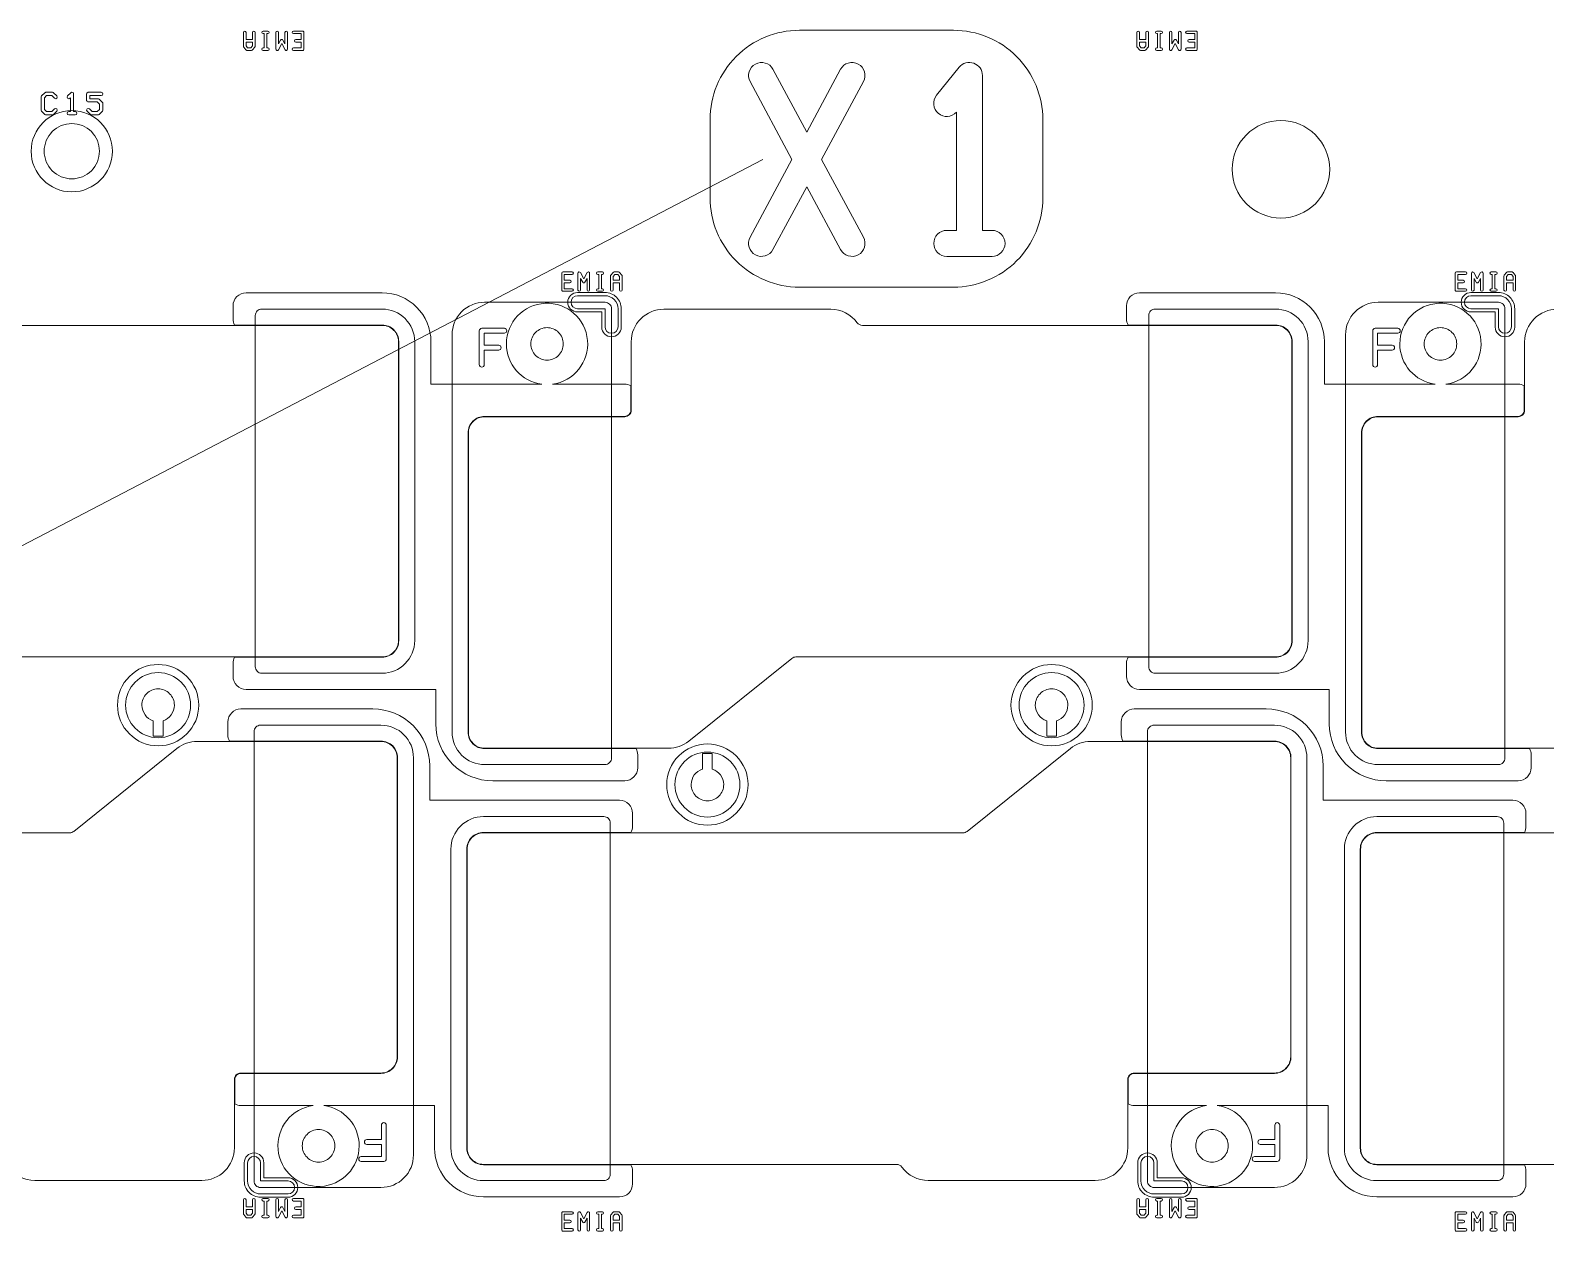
# Model space of a CAD drawing. Extents: x 2541 to 3941, y 2348 to 3338.
# Drawn here: x 2783.94 to 2830.53, y 2979.58 to 3016.54 of the extents above; entities that cross this region are included whole.
import ezdxf

# ---------------------------------------------------------------- set-up
doc = ezdxf.new("R2010")
doc.units = 0
doc.layers.get('0').update_dxf_attribs({"lineweight": 0})
doc.layers.add('EMI-T', color=6, linetype='Continuous', lineweight=0)
doc.layers.add('備註', color=1, linetype='Continuous', lineweight=0)

msp = doc.modelspace()

# ---------------------------------------------------------------- linework, layer by layer
for p, q in [((2791.16814, 3015.92094), (2791.09861, 3015.92094)), ((2818.63814, 3015.92094), (2818.56861, 3015.92094)), ((2801.4553, 3008.5117), (2801.38577, 3008.5117)), ((2828.9253, 3008.5117), (2828.85577, 3008.5117)), ((2791.16814, 2980.01094), (2791.09861, 2980.01094)), ((2801.4553, 2979.6017), (2801.38577, 2979.6017)), ((2818.63814, 2980.01094), (2818.56861, 2980.01094)), ((2828.9253, 2979.6017), (2828.85577, 2979.6017))]:
    msp.add_line(p, q)
at = {"linetype": 'Continuous'}
for points in [[(2790.48907, 3016.04704), (2790.48907, 3016.21922), (2790.48907, 3016.4775, -1), (2790.56907, 3016.4775), (2790.56907, 3016.25922), (2790.76722, 3016.25922), (2790.76722, 3016.4775, -1), (2790.84722, 3016.4775), (2790.84722, 3016.21922)], [(2791.09861, 3015.92094, -1), (2791.09861, 3016.00094), (2791.12814, 3016.00094), (2791.12814, 3016.4375), (2791.09861, 3016.4375, -1), (2791.09861, 3016.5175), (2791.16814, 3016.5175), (2791.23768, 3016.5175, -1), (2791.23768, 3016.4375), (2791.20814, 3016.4375), (2791.20814, 3016.00094), (2791.23768, 3016.00094, -1), (2791.23768, 3015.92094), (2791.16814, 3015.92094)], [(2791.48907, 3015.96129), (2791.48907, 3016.4775, -1), (2791.56907, 3016.4775), (2791.56907, 3016.1196)], [(2791.76722, 3016.1196), (2791.76722, 3016.4775, -1), (2791.84722, 3016.4775), (2791.84722, 3015.96129, -0.782664), (2791.772, 3015.94198), (2791.66814, 3016.13485)], [(2792.02907, 3015.92094, -1), (2792.02907, 3016.00094), (2792.26722, 3016.00094), (2792.26722, 3016.17922), (2792.09861, 3016.17922, -1), (2792.09861, 3016.25922), (2792.26722, 3016.25922), (2792.26722, 3016.4375), (2792.02907, 3016.4375, -1), (2792.02907, 3016.5175), (2792.30722, 3016.5175, -0.414265), (2792.34722, 3016.4775), (2792.34722, 3016.21922)], [(2817.95907, 3016.04704), (2817.95907, 3016.21922), (2817.95907, 3016.4775, -1), (2818.03907, 3016.4775), (2818.03907, 3016.25922), (2818.23722, 3016.25922), (2818.23722, 3016.4775, -1), (2818.31722, 3016.4775), (2818.31722, 3016.21922)], [(2818.56861, 3015.92094, -1), (2818.56861, 3016.00094), (2818.59814, 3016.00094), (2818.59814, 3016.4375), (2818.56861, 3016.4375, -1), (2818.56861, 3016.5175), (2818.63814, 3016.5175), (2818.70768, 3016.5175, -1), (2818.70768, 3016.4375), (2818.67814, 3016.4375), (2818.67814, 3016.00094), (2818.70768, 3016.00094, -1), (2818.70768, 3015.92094), (2818.63814, 3015.92094)], [(2818.95907, 3015.96129), (2818.95907, 3016.4775, -1), (2819.03907, 3016.4775), (2819.03907, 3016.1196)], [(2819.23722, 3016.1196), (2819.23722, 3016.4775, -1), (2819.31722, 3016.4775), (2819.31722, 3015.96129, -0.782664), (2819.242, 3015.94198), (2819.13814, 3016.13485)], [(2819.49907, 3015.92094, -1), (2819.49907, 3016.00094), (2819.73722, 3016.00094), (2819.73722, 3016.17922), (2819.56861, 3016.17922, -1), (2819.56861, 3016.25922), (2819.73722, 3016.25922), (2819.73722, 3016.4375), (2819.49907, 3016.4375, -1), (2819.49907, 3016.5175), (2819.77722, 3016.5175, -0.414265), (2819.81722, 3016.4775), (2819.81722, 3016.21922)], [(2790.84722, 3016.21922), (2790.84722, 3016.04704, -0.173189), (2790.83818, 3016.02172), (2790.76895, 3015.936, -0.228301), (2790.73768, 3015.92094), (2790.59861, 3015.92094, -0.228253), (2790.56734, 3015.936), (2790.49811, 3016.02172, -0.173127), (2790.48907, 3016.04704)], [(2791.66814, 3016.13485), (2791.56429, 3015.94198, -0.782665), (2791.48907, 3015.96129)], [(2791.56907, 3016.1196), (2791.63292, 3016.23819, -0.597324), (2791.70336, 3016.23819), (2791.76722, 3016.1196)], [(2792.34722, 3016.21922), (2792.34722, 3015.96094, -0.414265), (2792.30722, 3015.92094), (2792.02907, 3015.92094)], [(2818.31722, 3016.21922), (2818.31722, 3016.04704, -0.173189), (2818.30818, 3016.02172), (2818.23895, 3015.936, -0.228301), (2818.20768, 3015.92094), (2818.06861, 3015.92094, -0.228253), (2818.03734, 3015.936), (2817.96811, 3016.02172, -0.173127), (2817.95907, 3016.04704)], [(2819.13814, 3016.13485), (2819.03429, 3015.94198, -0.782665), (2818.95907, 3015.96129)], [(2819.03907, 3016.1196), (2819.10292, 3016.23819, -0.597324), (2819.17336, 3016.23819), (2819.23722, 3016.1196)], [(2819.81722, 3016.21922), (2819.81722, 3015.96094, -0.414265), (2819.77722, 3015.92094), (2819.49907, 3015.92094)], [(2806.0672, 3010.1753), (2807.35581, 3012.56844), (2806.0672, 3014.96158, -1), (2806.77157, 3015.34086), (2807.81011, 3013.41214)], [(2807.81011, 3013.41214), (2808.84865, 3015.34086, -1), (2809.55303, 3014.96158), (2808.26441, 3012.56844), (2809.55303, 3010.1753, -1), (2808.84865, 3009.79602), (2807.81011, 3011.72473)], [(2811.80357, 3014.54163), (2812.49836, 3015.40184, -0.708066), (2813.21011, 3015.15122), (2813.21011, 3010.38566), (2813.50548, 3010.38566, -1), (2813.50548, 3009.58566), (2812.81011, 3009.58566)], [(2785.16855, 3014.46383), (2785.15456, 3014.44985, -1), (2785.08385, 3014.52056)], [(2785.08385, 3014.52056), (2785.18304, 3014.61974, -0.669786), (2785.26855, 3014.58454), (2785.26855, 3014.03851), (2785.31788, 3014.03851, -1), (2785.31788, 3013.93851), (2785.21855, 3013.93851)], [(2812.81011, 3009.58566), (2812.11475, 3009.58566, -1), (2812.11475, 3010.38566), (2812.41011, 3010.38566), (2812.41011, 3014.02056, -0.970122), (2811.80357, 3014.54163)], [(2785.21855, 3013.93851), (2785.11921, 3013.93851, -1), (2785.11921, 3014.03851), (2785.16855, 3014.03851), (2785.16855, 3014.46383)], [(2807.81011, 3011.72473), (2806.77157, 3009.79602, -1), (2806.0672, 3010.1753)], [(2800.77623, 3008.5517), (2800.77623, 3009.06791, -0.782664), (2800.85145, 3009.08722), (2800.9553, 3008.89435)], [(2800.9553, 3008.89435), (2801.05916, 3009.08722, -0.782665), (2801.13438, 3009.06791), (2801.13438, 3008.5517, -1), (2801.05438, 3008.5517), (2801.05438, 3008.90959)], [(2801.38577, 3008.5117, -1), (2801.38577, 3008.5917), (2801.4153, 3008.5917), (2801.4153, 3009.02825), (2801.38577, 3009.02825, -1), (2801.38577, 3009.10825), (2801.4553, 3009.10825), (2801.52484, 3009.10825, -1), (2801.52484, 3009.02825), (2801.4953, 3009.02825), (2801.4953, 3008.5917), (2801.52484, 3008.5917, -1), (2801.52484, 3008.5117), (2801.4553, 3008.5117)], [(2801.77623, 3008.5517), (2801.77623, 3008.80997), (2801.77623, 3008.98216, -0.173189), (2801.78527, 3009.00748), (2801.8545, 3009.0932, -0.228301), (2801.88577, 3009.10825), (2802.02484, 3009.10825, -0.228253), (2802.05611, 3009.0932), (2802.12534, 3009.00748, -0.173127), (2802.13438, 3008.98216), (2802.13438, 3008.80997)], [(2828.24623, 3008.5517), (2828.24623, 3009.06791, -0.782664), (2828.32145, 3009.08722), (2828.4253, 3008.89435)], [(2828.4253, 3008.89435), (2828.52916, 3009.08722, -0.782665), (2828.60438, 3009.06791), (2828.60438, 3008.5517, -1), (2828.52438, 3008.5517), (2828.52438, 3008.90959)], [(2828.85577, 3008.5117, -1), (2828.85577, 3008.5917), (2828.8853, 3008.5917), (2828.8853, 3009.02825), (2828.85577, 3009.02825, -1), (2828.85577, 3009.10825), (2828.9253, 3009.10825), (2828.99484, 3009.10825, -1), (2828.99484, 3009.02825), (2828.9653, 3009.02825), (2828.9653, 3008.5917), (2828.99484, 3008.5917, -1), (2828.99484, 3008.5117), (2828.9253, 3008.5117)], [(2829.24623, 3008.5517), (2829.24623, 3008.80997), (2829.24623, 3008.98216, -0.173189), (2829.25527, 3009.00748), (2829.3245, 3009.0932, -0.228301), (2829.35577, 3009.10825), (2829.49484, 3009.10825, -0.228253), (2829.52611, 3009.0932), (2829.59534, 3009.00748, -0.173127), (2829.60438, 3008.98216), (2829.60438, 3008.80997)], [(2790.1703, 2996.6646), (2790.1703, 2997.0646, -0.124386), (2790.21831, 2997.2546), (2794.7552, 2997.2546, 0.414365), (2795.26507, 2997.76473), (2795.26507, 3006.9646, 0.414366), (2794.7552, 3007.47473), (2790.21831, 3007.47473, -0.124392), (2790.1703, 3007.66473), (2790.1703, 3008.06473, -0.414218), (2790.5703, 3008.46473), (2794.7552, 3008.46473, -0.414364), (2796.25507, 3006.96409), (2796.25507, 3005.65473), (2799.6603, 3005.65473)], [(2800.85623, 3008.90959), (2800.85623, 3008.5517, -1), (2800.77623, 3008.5517)], [(2801.05438, 3008.90959), (2800.99052, 3008.79101, -0.597324), (2800.92008, 3008.79101), (2800.85623, 3008.90959)], [(2802.13438, 3008.80997), (2802.13438, 3008.5517, -1), (2802.05438, 3008.5517), (2802.05438, 3008.76997), (2801.85623, 3008.76997), (2801.85623, 3008.5517, -1), (2801.77623, 3008.5517)], [(2817.6403, 2996.6646), (2817.6403, 2997.0646, -0.124386), (2817.68831, 2997.2546), (2822.2252, 2997.2546, 0.414365), (2822.73507, 2997.76473), (2822.73507, 3006.9646, 0.414366), (2822.2252, 3007.47473), (2817.68831, 3007.47473, -0.124392), (2817.6403, 3007.66473), (2817.6403, 3008.06473, -0.414218), (2818.0403, 3008.46473), (2822.2252, 3008.46473, -0.414364), (2823.72507, 3006.96409), (2823.72507, 3005.65473), (2827.1303, 3005.65473)], [(2828.32623, 3008.90959), (2828.32623, 3008.5517, -1), (2828.24623, 3008.5517)], [(2828.52438, 3008.90959), (2828.46052, 3008.79101, -0.597324), (2828.39008, 3008.79101), (2828.32623, 3008.90959)], [(2829.60438, 3008.80997), (2829.60438, 3008.5517, -1), (2829.52438, 3008.5517), (2829.52438, 3008.76997), (2829.32623, 3008.76997), (2829.32623, 3008.5517, -1), (2829.24623, 3008.5517)], [(2798.57437, 3006.89391, -2.205962), (2799.98845, 3005.65473), (2802.21218, 3005.65473, -0.124388), (2802.40218, 3005.60672), (2802.40218, 3004.85473, -0.414224), (2802.21218, 3004.66473), (2797.9052, 3004.66473, 0.414218), (2797.39508, 3004.1546), (2797.39508, 2994.95472, 0.414217), (2797.9052, 2994.4446), (2802.56418, 2994.4446, -0.124388), (2802.61218, 2994.2546), (2802.61218, 2993.8546, -0.414218), (2802.21218, 2993.4546), (2798.15508, 2993.4546, -0.414215), (2796.40508, 2995.2046), (2796.40508, 2996.2646), (2790.5703, 2996.2646, -0.414218), (2790.1703, 2996.6646)], [(2826.04437, 3006.89391, -2.205962), (2827.45845, 3005.65473), (2829.68218, 3005.65473, -0.124388), (2829.87218, 3005.60672), (2829.87218, 3004.85473, -0.414224), (2829.68218, 3004.66473), (2825.3752, 3004.66473, 0.414218), (2824.86508, 3004.1546), (2824.86508, 2994.95472, 0.414217), (2825.3752, 2994.4446), (2830.03418, 2994.4446, -0.124388), (2830.08218, 2994.2546), (2830.08218, 2993.8546, -0.414218), (2829.68218, 2993.4546), (2825.62508, 2993.4546, -0.414215), (2823.87508, 2995.2046), (2823.87508, 2996.2646), (2818.0403, 2996.2646, -0.414218), (2817.6403, 2996.6646)], [(2790.01127, 2994.8646), (2790.01127, 2995.2646, -0.414218), (2790.41127, 2995.6646), (2794.46837, 2995.6646, -0.414215), (2796.21837, 2993.9146), (2796.21837, 2992.8546), (2802.05314, 2992.8546, -0.414218), (2802.45314, 2992.4546), (2802.45314, 2992.0546, -0.124388), (2802.40514, 2991.8646), (2797.86825, 2991.8646, 0.414365), (2797.35838, 2991.35447), (2797.35838, 2982.1546, 0.414366), (2797.86825, 2981.64446), (2802.40514, 2981.64446, -0.124388), (2802.45314, 2981.45446), (2802.45314, 2981.05446, -0.414218), (2802.05314, 2980.65446), (2797.86825, 2980.65446, -0.414364), (2796.36838, 2982.1551), (2796.36838, 2983.46447), (2792.96315, 2983.46447)], [(2817.48127, 2994.8646), (2817.48127, 2995.2646, -0.414218), (2817.88127, 2995.6646), (2821.93837, 2995.6646, -0.414215), (2823.68837, 2993.9146), (2823.68837, 2992.8546), (2829.52314, 2992.8546, -0.414218), (2829.92314, 2992.4546), (2829.92314, 2992.0546, -0.124388), (2829.87514, 2991.8646), (2825.33825, 2991.8646, 0.414365), (2824.82838, 2991.35447), (2824.82838, 2982.1546, 0.414366), (2825.33825, 2981.64446), (2829.87514, 2981.64446, -0.124388), (2829.92314, 2981.45446), (2829.92314, 2981.05446, -0.414218), (2829.52314, 2980.65446), (2825.33825, 2980.65446, -0.414364), (2823.83838, 2982.1551), (2823.83838, 2983.46447), (2820.43315, 2983.46447)], [(2794.04907, 2982.22528, -2.205962), (2792.635, 2983.46447), (2790.41127, 2983.46447, -0.124386), (2790.22127, 2983.51247), (2790.22127, 2984.26447, -0.414224), (2790.41127, 2984.45447), (2794.71824, 2984.45447, 0.414218), (2795.22837, 2984.96459), (2795.22837, 2994.16447, 0.414217), (2794.71824, 2994.6746), (2790.05927, 2994.6746, -0.124392), (2790.01127, 2994.8646)], [(2821.51907, 2982.22528, -2.205962), (2820.105, 2983.46447), (2817.88127, 2983.46447, -0.124386), (2817.69127, 2983.51247), (2817.69127, 2984.26447, -0.414224), (2817.88127, 2984.45447), (2822.18824, 2984.45447, 0.414218), (2822.69837, 2984.96459), (2822.69837, 2994.16447, 0.414217), (2822.18824, 2994.6746), (2817.52927, 2994.6746, -0.124392), (2817.48127, 2994.8646)], [(2794.11075, 2981.7458, -1), (2794.11075, 2981.8958), (2794.73112, 2981.8958), (2794.73112, 2982.26732), (2794.2846, 2982.26732, -1), (2794.2846, 2982.41732), (2794.73112, 2982.41732), (2794.73112, 2982.86385, -1), (2794.88112, 2982.86385), (2794.88112, 2982.34232)], [(2821.58075, 2981.7458, -1), (2821.58075, 2981.8958), (2822.20112, 2981.8958), (2822.20112, 2982.26732), (2821.7546, 2982.26732, -1), (2821.7546, 2982.41732), (2822.20112, 2982.41732), (2822.20112, 2982.86385, -1), (2822.35112, 2982.86385), (2822.35112, 2982.34232)], [(2794.88112, 2982.34232), (2794.88112, 2981.8208, -0.414241), (2794.80612, 2981.7458), (2794.11075, 2981.7458)], [(2822.35112, 2982.34232), (2822.35112, 2981.8208, -0.414241), (2822.27612, 2981.7458), (2821.58075, 2981.7458)], [(2790.48907, 2980.13704), (2790.48907, 2980.30922), (2790.48907, 2980.5675, -1), (2790.56907, 2980.5675), (2790.56907, 2980.34922), (2790.76722, 2980.34922), (2790.76722, 2980.5675, -1), (2790.84722, 2980.5675), (2790.84722, 2980.30922)], [(2791.09861, 2980.01094, -1), (2791.09861, 2980.09094), (2791.12814, 2980.09094), (2791.12814, 2980.5275), (2791.09861, 2980.5275, -1), (2791.09861, 2980.6075), (2791.16814, 2980.6075), (2791.23768, 2980.6075, -1), (2791.23768, 2980.5275), (2791.20814, 2980.5275), (2791.20814, 2980.09094), (2791.23768, 2980.09094, -1), (2791.23768, 2980.01094), (2791.16814, 2980.01094)], [(2791.48907, 2980.05129), (2791.48907, 2980.5675, -1), (2791.56907, 2980.5675), (2791.56907, 2980.2096)], [(2791.76722, 2980.2096), (2791.76722, 2980.5675, -1), (2791.84722, 2980.5675), (2791.84722, 2980.05129, -0.782664), (2791.772, 2980.03198), (2791.66814, 2980.22485)], [(2792.02907, 2980.01094, -1), (2792.02907, 2980.09094), (2792.26722, 2980.09094), (2792.26722, 2980.26922), (2792.09861, 2980.26922, -1), (2792.09861, 2980.34922), (2792.26722, 2980.34922), (2792.26722, 2980.5275), (2792.02907, 2980.5275, -1), (2792.02907, 2980.6075), (2792.30722, 2980.6075, -0.414265), (2792.34722, 2980.5675), (2792.34722, 2980.30922)], [(2817.95907, 2980.13704), (2817.95907, 2980.30922), (2817.95907, 2980.5675, -1), (2818.03907, 2980.5675), (2818.03907, 2980.34922), (2818.23722, 2980.34922), (2818.23722, 2980.5675, -1), (2818.31722, 2980.5675), (2818.31722, 2980.30922)], [(2818.56861, 2980.01094, -1), (2818.56861, 2980.09094), (2818.59814, 2980.09094), (2818.59814, 2980.5275), (2818.56861, 2980.5275, -1), (2818.56861, 2980.6075), (2818.63814, 2980.6075), (2818.70768, 2980.6075, -1), (2818.70768, 2980.5275), (2818.67814, 2980.5275), (2818.67814, 2980.09094), (2818.70768, 2980.09094, -1), (2818.70768, 2980.01094), (2818.63814, 2980.01094)], [(2818.95907, 2980.05129), (2818.95907, 2980.5675, -1), (2819.03907, 2980.5675), (2819.03907, 2980.2096)], [(2819.23722, 2980.2096), (2819.23722, 2980.5675, -1), (2819.31722, 2980.5675), (2819.31722, 2980.05129, -0.782664), (2819.242, 2980.03198), (2819.13814, 2980.22485)], [(2819.49907, 2980.01094, -1), (2819.49907, 2980.09094), (2819.73722, 2980.09094), (2819.73722, 2980.26922), (2819.56861, 2980.26922, -1), (2819.56861, 2980.34922), (2819.73722, 2980.34922), (2819.73722, 2980.5275), (2819.49907, 2980.5275, -1), (2819.49907, 2980.6075), (2819.77722, 2980.6075, -0.414265), (2819.81722, 2980.5675), (2819.81722, 2980.30922)], [(2790.84722, 2980.30922), (2790.84722, 2980.13704, -0.173189), (2790.83818, 2980.11172), (2790.76895, 2980.026, -0.228301), (2790.73768, 2980.01094), (2790.59861, 2980.01094, -0.228253), (2790.56734, 2980.026), (2790.49811, 2980.11172, -0.173127), (2790.48907, 2980.13704)], [(2791.66814, 2980.22485), (2791.56429, 2980.03198, -0.782665), (2791.48907, 2980.05129)], [(2791.56907, 2980.2096), (2791.63292, 2980.32819, -0.597324), (2791.70336, 2980.32819), (2791.76722, 2980.2096)], [(2792.34722, 2980.30922), (2792.34722, 2980.05094, -0.414265), (2792.30722, 2980.01094), (2792.02907, 2980.01094)], [(2800.77623, 2979.6417), (2800.77623, 2980.15791, -0.782664), (2800.85145, 2980.17722), (2800.9553, 2979.98435)], [(2800.9553, 2979.98435), (2801.05916, 2980.17722, -0.782665), (2801.13438, 2980.15791), (2801.13438, 2979.6417, -1), (2801.05438, 2979.6417), (2801.05438, 2979.99959)], [(2801.38577, 2979.6017, -1), (2801.38577, 2979.6817), (2801.4153, 2979.6817), (2801.4153, 2980.11825), (2801.38577, 2980.11825, -1), (2801.38577, 2980.19825), (2801.4553, 2980.19825), (2801.52484, 2980.19825, -1), (2801.52484, 2980.11825), (2801.4953, 2980.11825), (2801.4953, 2979.6817), (2801.52484, 2979.6817, -1), (2801.52484, 2979.6017), (2801.4553, 2979.6017)], [(2801.77623, 2979.6417), (2801.77623, 2979.89997), (2801.77623, 2980.07216, -0.173189), (2801.78527, 2980.09748), (2801.8545, 2980.1832, -0.228301), (2801.88577, 2980.19825), (2802.02484, 2980.19825, -0.228253), (2802.05611, 2980.1832), (2802.12534, 2980.09748, -0.173127), (2802.13438, 2980.07216), (2802.13438, 2979.89997)], [(2818.31722, 2980.30922), (2818.31722, 2980.13704, -0.173189), (2818.30818, 2980.11172), (2818.23895, 2980.026, -0.228301), (2818.20768, 2980.01094), (2818.06861, 2980.01094, -0.228253), (2818.03734, 2980.026), (2817.96811, 2980.11172, -0.173127), (2817.95907, 2980.13704)], [(2819.13814, 2980.22485), (2819.03429, 2980.03198, -0.782665), (2818.95907, 2980.05129)], [(2819.03907, 2980.2096), (2819.10292, 2980.32819, -0.597324), (2819.17336, 2980.32819), (2819.23722, 2980.2096)], [(2819.81722, 2980.30922), (2819.81722, 2980.05094, -0.414265), (2819.77722, 2980.01094), (2819.49907, 2980.01094)], [(2828.24623, 2979.6417), (2828.24623, 2980.15791, -0.782664), (2828.32145, 2980.17722), (2828.4253, 2979.98435)], [(2828.4253, 2979.98435), (2828.52916, 2980.17722, -0.782665), (2828.60438, 2980.15791), (2828.60438, 2979.6417, -1), (2828.52438, 2979.6417), (2828.52438, 2979.99959)], [(2828.85577, 2979.6017, -1), (2828.85577, 2979.6817), (2828.8853, 2979.6817), (2828.8853, 2980.11825), (2828.85577, 2980.11825, -1), (2828.85577, 2980.19825), (2828.9253, 2980.19825), (2828.99484, 2980.19825, -1), (2828.99484, 2980.11825), (2828.9653, 2980.11825), (2828.9653, 2979.6817), (2828.99484, 2979.6817, -1), (2828.99484, 2979.6017), (2828.9253, 2979.6017)], [(2829.24623, 2979.6417), (2829.24623, 2979.89997), (2829.24623, 2980.07216, -0.173189), (2829.25527, 2980.09748), (2829.3245, 2980.1832, -0.228301), (2829.35577, 2980.19825), (2829.49484, 2980.19825, -0.228253), (2829.52611, 2980.1832), (2829.59534, 2980.09748, -0.173127), (2829.60438, 2980.07216), (2829.60438, 2979.89997)], [(2800.85623, 2979.99959), (2800.85623, 2979.6417, -1), (2800.77623, 2979.6417)], [(2801.05438, 2979.99959), (2800.99052, 2979.88101, -0.597324), (2800.92008, 2979.88101), (2800.85623, 2979.99959)], [(2802.13438, 2979.89997), (2802.13438, 2979.6417, -1), (2802.05438, 2979.6417), (2802.05438, 2979.85997), (2801.85623, 2979.85997), (2801.85623, 2979.6417, -1), (2801.77623, 2979.6417)], [(2828.32623, 2979.99959), (2828.32623, 2979.6417, -1), (2828.24623, 2979.6417)], [(2828.52438, 2979.99959), (2828.46052, 2979.88101, -0.597324), (2828.39008, 2979.88101), (2828.32623, 2979.99959)], [(2829.60438, 2979.89997), (2829.60438, 2979.6417, -1), (2829.52438, 2979.6417), (2829.52438, 2979.85997), (2829.32623, 2979.85997), (2829.32623, 2979.6417, -1), (2829.24623, 2979.6417)]]:
    msp.add_lwpolyline(points, format="xyb", dxfattribs=at)
for points in [[(2790.56907, 3016.06117), (2790.61772, 3016.00094), (2790.71857, 3016.00094), (2790.76722, 3016.06117), (2790.76722, 3016.17922), (2790.56907, 3016.17922)], [(2818.03907, 3016.06117), (2818.08772, 3016.00094), (2818.18857, 3016.00094), (2818.23722, 3016.06117), (2818.23722, 3016.17922), (2818.03907, 3016.17922)], [(2801.85623, 3008.84997), (2802.05438, 3008.84997), (2802.05438, 3008.96802), (2802.00573, 3009.02825), (2801.90488, 3009.02825), (2801.85623, 3008.96802)], [(2829.32623, 3008.84997), (2829.52438, 3008.84997), (2829.52438, 3008.96802), (2829.47573, 3009.02825), (2829.37488, 3009.02825), (2829.32623, 3008.96802)], [(2790.56907, 2980.15117), (2790.61772, 2980.09094), (2790.71857, 2980.09094), (2790.76722, 2980.15117), (2790.76722, 2980.26922), (2790.56907, 2980.26922)], [(2801.85623, 2979.93997), (2802.05438, 2979.93997), (2802.05438, 2980.05802), (2802.00573, 2980.11825), (2801.90488, 2980.11825), (2801.85623, 2980.05802)], [(2818.03907, 2980.15117), (2818.08772, 2980.09094), (2818.18857, 2980.09094), (2818.23722, 2980.15117), (2818.23722, 2980.26922), (2818.03907, 2980.26922)], [(2829.32623, 2979.93997), (2829.52438, 2979.93997), (2829.52438, 2980.05802), (2829.47573, 2980.11825), (2829.37488, 2980.11825), (2829.32623, 2980.05802)]]:
    msp.add_lwpolyline(points, close=True, dxfattribs=at)
for points in [[(2784.26987, 3014.08785), (2784.26987, 3014.4852, -0.200121), (2784.28467, 3014.52071), (2784.3837, 3014.61974, -0.200121), (2784.41921, 3014.63454), (2784.61788, 3014.63454, -0.200121), (2784.65339, 3014.61974), (2784.75258, 3014.52056, -1), (2784.68187, 3014.44985), (2784.59717, 3014.53454), (2784.43992, 3014.53454), (2784.36987, 3014.46449), (2784.36987, 3014.10856), (2784.43992, 3014.03851), (2784.59717, 3014.03851), (2784.68187, 3014.12321, -1), (2784.75258, 3014.0525), (2784.65339, 3013.95331, -0.200121), (2784.61788, 3013.93851), (2784.41921, 3013.93851, -0.200121), (2784.3837, 3013.95331), (2784.28467, 3014.05234, -0.200121)], [(2785.66987, 3014.38586), (2785.66987, 3014.58454, -0.414253), (2785.71987, 3014.63454), (2786.11722, 3014.63454, -1), (2786.11722, 3014.53454), (2785.76987, 3014.53454), (2785.76987, 3014.43586), (2786.01788, 3014.43586, -0.200121), (2786.05339, 3014.42106), (2786.15242, 3014.32204, -0.200121), (2786.16722, 3014.28653), (2786.16722, 3014.08785, -0.200121), (2786.15242, 3014.05234), (2786.05339, 3013.95331, -0.200121), (2786.01788, 3013.93851), (2785.81921, 3013.93851, -0.200121), (2785.7837, 3013.95331), (2785.68452, 3014.0525, -1), (2785.75523, 3014.12321), (2785.83992, 3014.03851), (2785.99717, 3014.03851), (2786.06722, 3014.10856), (2786.06722, 3014.26582), (2785.99717, 3014.33586), (2785.71987, 3014.33586, -0.414253)], [(2784.3633, 3012.82187, -0.414215), (2785.2133, 3013.67187, -0.414215), (2786.0633, 3012.82187, -0.414215), (2785.2133, 3011.97187, -0.414215)], [(2820.88758, 3012.26589, -0.414215), (2822.38758, 3013.76589, -0.414215), (2823.88758, 3012.26589, -0.414215), (2822.38758, 3010.76589, -0.414215)], [(2800.27623, 3008.5517), (2800.27623, 3008.80997), (2800.27623, 3009.06825, -0.414265), (2800.31623, 3009.10825), (2800.59438, 3009.10825, -1), (2800.59438, 3009.02825), (2800.35623, 3009.02825), (2800.35623, 3008.84997), (2800.52484, 3008.84997, -1), (2800.52484, 3008.76997), (2800.35623, 3008.76997), (2800.35623, 3008.5917), (2800.59438, 3008.5917, -1), (2800.59438, 3008.5117), (2800.31623, 3008.5117, -0.414265)], [(2827.74623, 3008.5517), (2827.74623, 3008.80997), (2827.74623, 3009.06825, -0.414265), (2827.78623, 3009.10825), (2828.06438, 3009.10825, -1), (2828.06438, 3009.02825), (2827.82623, 3009.02825), (2827.82623, 3008.84997), (2827.99484, 3008.84997, -1), (2827.99484, 3008.76997), (2827.82623, 3008.76997), (2827.82623, 3008.5917), (2828.06438, 3008.5917, -1), (2828.06438, 3008.5117), (2827.78623, 3008.5117, -0.414265)], [(2800.76244, 3007.87531, -1), (2800.76244, 3008.47531), (2801.60715, 3008.47531, -0.414217), (2802.10715, 3007.97531), (2802.10715, 3007.41231, -1), (2801.50715, 3007.41231), (2801.50715, 3007.87531)], [(2828.23244, 3007.87531, -1), (2828.23244, 3008.47531), (2829.07715, 3008.47531, -0.414217), (2829.57715, 3007.97531), (2829.57715, 3007.41231, -1), (2828.97715, 3007.41231), (2828.97715, 3007.87531)], [(2800.76244, 3007.97531), (2801.60715, 3007.97531), (2801.60715, 3007.42124, 1), (2802.00715, 3007.42124), (2802.00715, 3007.97531, 0.414218), (2801.60715, 3008.37531), (2800.76244, 3008.37531, 1)], [(2828.23244, 3007.97531), (2829.07715, 3007.97531), (2829.07715, 3007.42124, 1), (2829.47715, 3007.42124), (2829.47715, 3007.97531, 0.414218), (2829.07715, 3008.37531), (2828.23244, 3008.37531, 1)], [(2769.93508, 2994.95472), (2769.93508, 3004.1546, -0.414219), (2770.4352, 3004.65473), (2774.74218, 3004.65473, 0.414223), (2774.94218, 3004.85473), (2774.94218, 3006.95952, -0.414215), (2775.94218, 3007.95952), (2781.07907, 3007.95952, -0.24029), (2781.88871, 3007.54692, 0.240069), (2782.05015, 3007.46473), (2794.7552, 3007.46473, -0.414366), (2795.25507, 3006.9646), (2795.25507, 2997.76472, -0.414365), (2794.7552, 2997.2646), (2780.00567, 2997.2646, 0.170771), (2779.88046, 2997.22056), (2776.70951, 2994.67481, -0.170765), (2776.08341, 2994.4546), (2770.4352, 2994.4546, -0.414218)], [(2797.40508, 2994.95472), (2797.40508, 3004.1546, -0.414219), (2797.9052, 3004.65473), (2802.21218, 3004.65473, 0.414223), (2802.41218, 3004.85473), (2802.41218, 3006.95952, -0.414215), (2803.41218, 3007.95952), (2808.54907, 3007.95952, -0.24029), (2809.35871, 3007.54692, 0.240069), (2809.52015, 3007.46473), (2822.2252, 3007.46473, -0.414366), (2822.72507, 3006.9646), (2822.72507, 2997.76472, -0.414365), (2822.2252, 2997.2646), (2807.47567, 2997.2646, 0.170771), (2807.35046, 2997.22056), (2804.17951, 2994.67481, -0.170765), (2803.55341, 2994.4546), (2797.9052, 2994.4546, -0.414218)], [(2824.87508, 2994.95472), (2824.87508, 3004.1546, -0.414219), (2825.3752, 3004.65473), (2829.68218, 3004.65473, 0.414223), (2829.88218, 3004.85473), (2829.88218, 3006.95952, -0.414215), (2830.88218, 3007.95952), (2836.01907, 3007.95952, -0.24029), (2836.82871, 3007.54692, 0.240069), (2836.99015, 3007.46473), (2849.6952, 3007.46473, -0.414366), (2850.19507, 3006.9646), (2850.19507, 2997.76472, -0.414365), (2849.6952, 2997.2646), (2834.94567, 2997.2646, 0.170771), (2834.82046, 2997.22056), (2831.64951, 2994.67481, -0.170765), (2831.02341, 2994.4546), (2825.3752, 2994.4546, -0.414218)], [(2797.74233, 3006.25535), (2797.74233, 3006.77687), (2797.74233, 3007.2984, -0.414241), (2797.81733, 3007.3734), (2798.51269, 3007.3734, -1), (2798.51269, 3007.2234), (2797.89233, 3007.2234), (2797.89233, 3006.85187), (2798.33885, 3006.85187, -1), (2798.33885, 3006.70187), (2797.89233, 3006.70187), (2797.89233, 3006.25535, -1)], [(2799.32437, 3006.89391, 0.414217), (2799.82437, 3006.39391, 0.414217), (2800.32437, 3006.89391, 0.414217), (2799.82437, 3007.39391, 0.414217)], [(2825.21233, 3006.25535), (2825.21233, 3006.77687), (2825.21233, 3007.2984, -0.414241), (2825.28733, 3007.3734), (2825.98269, 3007.3734, -1), (2825.98269, 3007.2234), (2825.36233, 3007.2234), (2825.36233, 3006.85187), (2825.80885, 3006.85187, -1), (2825.80885, 3006.70187), (2825.36233, 3006.70187), (2825.36233, 3006.25535, -1)], [(2826.79437, 3006.89391, 0.414217), (2827.29437, 3006.39391, 0.414217), (2827.79437, 3006.89391, 0.414217), (2827.29437, 3007.39391, 0.414217)], [(2786.61699, 2995.78071, -0.414215), (2787.86699, 2997.03071, -0.414215), (2789.11699, 2995.78071, -0.414215), (2787.86699, 2994.53071, -0.414215)], [(2814.08699, 2995.78071, -0.414215), (2815.33699, 2997.03071, -0.414215), (2816.58699, 2995.78071, -0.414215), (2815.33699, 2994.53071, -0.414215)], [(2787.36699, 2995.78071, 0.327542), (2787.71699, 2995.30374), (2787.71699, 2994.82957), (2788.01699, 2994.82957), (2788.01699, 2995.30374, 0.327544), (2788.36699, 2995.78071, 0.414217), (2787.86699, 2996.28071, 0.414217)], [(2814.83699, 2995.78071, 0.327542), (2815.18699, 2995.30374), (2815.18699, 2994.82957), (2815.48699, 2994.82957), (2815.48699, 2995.30374, 0.327544), (2815.83699, 2995.78071, 0.414217), (2815.33699, 2996.28071, 0.414217)], [(2769.89838, 2982.15459), (2769.89838, 2991.35447, -0.414365), (2770.39825, 2991.8546), (2785.14778, 2991.8546, 0.170771), (2785.27299, 2991.89863), (2788.44394, 2994.44438, -0.170765), (2789.07004, 2994.6646), (2794.71824, 2994.6646, -0.414218), (2795.21837, 2994.16447), (2795.21837, 2984.96459, -0.414219), (2794.71824, 2984.46447), (2790.41127, 2984.46447, 0.414223), (2790.21127, 2984.26447), (2790.21127, 2982.15967, -0.414215), (2789.21127, 2981.15967), (2784.07437, 2981.15967, -0.24029), (2783.26474, 2981.57227, 0.240069), (2783.1033, 2981.65446), (2770.39825, 2981.65446, -0.414366)], [(2797.36838, 2982.15459), (2797.36838, 2991.35447, -0.414365), (2797.86825, 2991.8546), (2812.61778, 2991.8546, 0.170771), (2812.74299, 2991.89863), (2815.91394, 2994.44438, -0.170765), (2816.54004, 2994.6646), (2822.18824, 2994.6646, -0.414218), (2822.68837, 2994.16447), (2822.68837, 2984.96459, -0.414219), (2822.18824, 2984.46447), (2817.88127, 2984.46447, 0.414223), (2817.68127, 2984.26447), (2817.68127, 2982.15967, -0.414215), (2816.68127, 2981.15967), (2811.54437, 2981.15967, -0.24029), (2810.73474, 2981.57227, 0.240069), (2810.5733, 2981.65446), (2797.86825, 2981.65446, -0.414366)], [(2803.50646, 2993.33848, -0.414215), (2804.75646, 2994.58848, -0.414215), (2806.00646, 2993.33848, -0.414215), (2804.75646, 2992.08848, -0.414215)], [(2824.83838, 2982.15459), (2824.83838, 2991.35447, -0.414365), (2825.33825, 2991.8546), (2840.08778, 2991.8546, 0.170771), (2840.21299, 2991.89863), (2843.38394, 2994.44438, -0.170765), (2844.01004, 2994.6646), (2849.65824, 2994.6646, -0.414218), (2850.15837, 2994.16447), (2850.15837, 2984.96459, -0.414219), (2849.65824, 2984.46447), (2845.35127, 2984.46447, 0.414223), (2845.15127, 2984.26447), (2845.15127, 2982.15967, -0.414215), (2844.15127, 2981.15967), (2839.01437, 2981.15967, -0.24029), (2838.20474, 2981.57227, 0.240069), (2838.0433, 2981.65446), (2825.33825, 2981.65446, -0.414366)], [(2804.25646, 2993.33848, 0.414217), (2804.75646, 2992.83848, 0.414217), (2805.25646, 2993.33848, 0.327542), (2804.90646, 2993.81545), (2804.90646, 2994.28962), (2804.60646, 2994.28962), (2804.60646, 2993.81545, 0.327544)], [(2792.29907, 2982.22528, 0.414217), (2792.79907, 2981.72528, 0.414217), (2793.29907, 2982.22528, 0.414217), (2792.79907, 2982.72528, 0.414217)], [(2819.76907, 2982.22528, 0.414217), (2820.26907, 2981.72528, 0.414217), (2820.76907, 2982.22528, 0.414217), (2820.26907, 2982.72528, 0.414217)], [(2790.51629, 2981.14388), (2790.51629, 2981.70689, -1), (2791.11629, 2981.70689), (2791.11629, 2981.24388), (2791.86101, 2981.24388, -1), (2791.86101, 2980.64388), (2791.01629, 2980.64388, -0.414217)], [(2817.98629, 2981.14388), (2817.98629, 2981.70689, -1), (2818.58629, 2981.70689), (2818.58629, 2981.24388), (2819.33101, 2981.24388, -1), (2819.33101, 2980.64388), (2818.48629, 2980.64388, -0.414217)], [(2790.61629, 2981.14388, 0.414218), (2791.01629, 2980.74388), (2791.86101, 2980.74388, 1), (2791.86101, 2981.14388), (2791.01629, 2981.14388), (2791.01629, 2981.69796, 1), (2790.61629, 2981.69796)], [(2818.08629, 2981.14388, 0.414218), (2818.48629, 2980.74388), (2819.33101, 2980.74388, 1), (2819.33101, 2981.14388), (2818.48629, 2981.14388), (2818.48629, 2981.69796, 1), (2818.08629, 2981.69796)], [(2800.27623, 2979.6417), (2800.27623, 2979.89997), (2800.27623, 2980.15825, -0.414265), (2800.31623, 2980.19825), (2800.59438, 2980.19825, -1), (2800.59438, 2980.11825), (2800.35623, 2980.11825), (2800.35623, 2979.93997), (2800.52484, 2979.93997, -1), (2800.52484, 2979.85997), (2800.35623, 2979.85997), (2800.35623, 2979.6817), (2800.59438, 2979.6817, -1), (2800.59438, 2979.6017), (2800.31623, 2979.6017, -0.414265)], [(2827.74623, 2979.6417), (2827.74623, 2979.89997), (2827.74623, 2980.15825, -0.414265), (2827.78623, 2980.19825), (2828.06438, 2980.19825, -1), (2828.06438, 2980.11825), (2827.82623, 2980.11825), (2827.82623, 2979.93997), (2827.99484, 2979.93997, -1), (2827.99484, 2979.85997), (2827.82623, 2979.85997), (2827.82623, 2979.6817), (2828.06438, 2979.6817, -1), (2828.06438, 2979.6017), (2827.78623, 2979.6017, -0.414265)]]:
    msp.add_lwpolyline(points, format="xyb", close=True, dxfattribs=at)
for centre, start, end in [((2799.82437, 3006.89391), 179.999999, 262.45759), ((2827.29437, 3006.89391), 179.999999, 262.45759), ((2792.79907, 2982.22528), 359.999999, 82.45759), ((2820.26907, 2982.22528), 359.999999, 82.45759)]:
    msp.add_arc(centre, 1.25, start, end)
at = {"layer": 'EMI-T', "linetype": 'Continuous'}
for points in [[(2804.8358, 3011.39044, 0.414214), (2807.5863, 3008.63994), (2812.31774, 3008.63994, 0.414214), (2815.06824, 3011.39044), (2815.06824, 3013.79044, 0.414214), (2812.31774, 3016.54094), (2807.5863, 3016.54094, 0.414214), (2804.8358, 3013.79044)], [(2796.90508, 2994.95472, 0.414215), (2797.9052, 2993.9546), (2801.60715, 2993.9546, 0.414223), (2801.80715, 2994.1546), (2801.80715, 3007.97532, 0.414223), (2801.60715, 3008.17532), (2797.9052, 3008.17532, 0.414215), (2796.90508, 3007.17519)], [(2824.37508, 2994.95472, 0.414215), (2825.3752, 2993.9546), (2829.07715, 2993.9546, 0.414223), (2829.27715, 2994.1546), (2829.27715, 3007.97532, 0.414223), (2829.07715, 3008.17532), (2825.3752, 3008.17532, 0.414215), (2824.37508, 3007.17519)], [(2790.85299, 2996.9646, 0.414223), (2791.05299, 2996.7646), (2794.75519, 2996.7646, 0.414363), (2795.75507, 2997.76498), (2795.75507, 3006.96435, 0.414365), (2794.75519, 3007.96473), (2791.05299, 3007.96473, 0.414223), (2790.85299, 3007.76473)], [(2818.32299, 2996.9646, 0.414223), (2818.52299, 2996.7646), (2822.22519, 2996.7646, 0.414363), (2823.22507, 2997.76498), (2823.22507, 3006.96435, 0.414365), (2822.22519, 3007.96473), (2818.52299, 3007.96473, 0.414223), (2818.32299, 3007.76473)], [(2790.81629, 2981.14388, 0.414223), (2791.01629, 2980.94388), (2794.71824, 2980.94388, 0.414215), (2795.71837, 2981.94401), (2795.71837, 2994.16448, 0.414215), (2794.71824, 2995.1646), (2791.01629, 2995.1646, 0.414223), (2790.81629, 2994.9646)], [(2818.28629, 2981.14388, 0.414223), (2818.48629, 2980.94388), (2822.18824, 2980.94388, 0.414215), (2823.18837, 2981.94401), (2823.18837, 2994.16448, 0.414215), (2822.18824, 2995.1646), (2818.48629, 2995.1646, 0.414223), (2818.28629, 2994.9646)], [(2796.86838, 2982.15485, 0.414365), (2797.86825, 2981.15447), (2801.57045, 2981.15447, 0.414223), (2801.77045, 2981.35447), (2801.77045, 2992.1546, 0.414223), (2801.57045, 2992.3546), (2797.86825, 2992.3546, 0.414363), (2796.86838, 2991.35422)], [(2824.33838, 2982.15485, 0.414365), (2825.33825, 2981.15447), (2829.04045, 2981.15447, 0.414223), (2829.24045, 2981.35447), (2829.24045, 2992.1546, 0.414223), (2829.04045, 2992.3546), (2825.33825, 2992.3546, 0.414363), (2824.33838, 2991.35422)]]:
    msp.add_lwpolyline(points, format="xyb", close=True, dxfattribs=at)
at = {"layer": 'EMI-T'}
for centre, radius in [((2785.2133, 3012.82187), 1.25), ((2787.86699, 2995.78072), 1), ((2815.33699, 2995.78072), 1), ((2804.75645, 2993.33848), 1)]:
    msp.add_circle(centre, radius, dxfattribs=at)
at = {"layer": '備註', "linetype": 'Continuous'}
msp.add_line((2670.4497, 2941.6194), (2806.46062, 3012.56844), dxfattribs=at)

doc.saveas('drawing.dxf')
